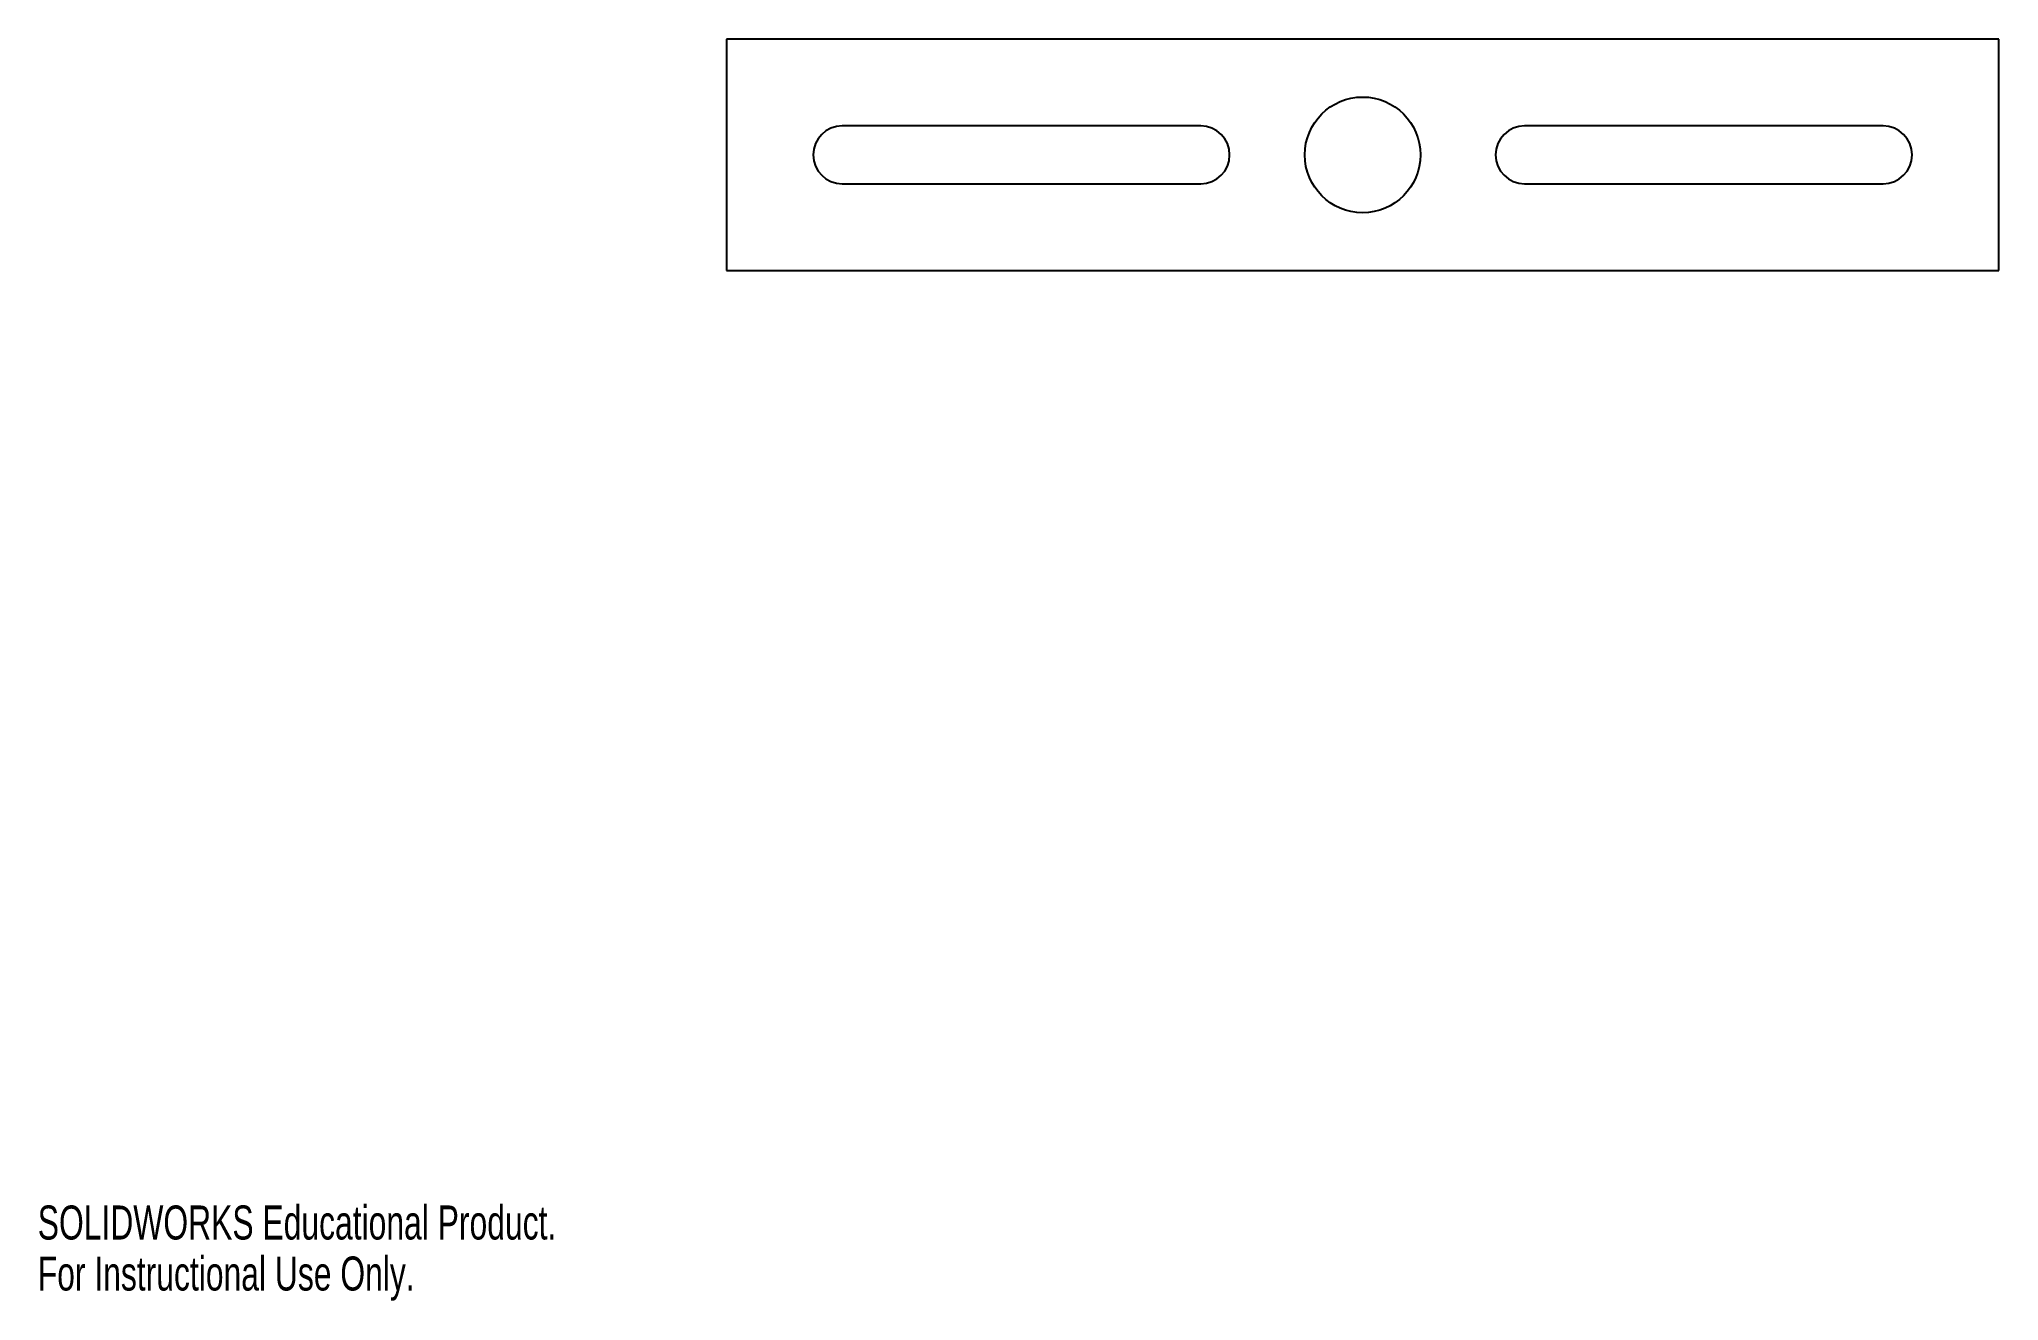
# Model space of a CAD drawing. Header units: inches. Extents: x 0.01 to 8.48, y 0 to 5.45.
import ezdxf

# ---------------------------------------------------------------- set-up
doc = ezdxf.new("R2010")
doc.units = ezdxf.units.IN
doc.header["$MEASUREMENT"] = 0
doc.styles.add('SLDTEXTSTYLE0', font='TXT', dxfattribs={"width": 0.7})

msp = doc.modelspace()

# ---------------------------------------------------------------- linework, layer by layer
at = {"color": 7, "linetype": 'Continuous', "lineweight": 25}
for p, q in [((8.4774, 5.4511), (2.9774, 5.4511)), ((2.9774, 5.4511), (2.9774, 4.4511)), ((8.4774, 4.4511), (8.4774, 5.4511)), ((5.0274, 5.0761), (3.4774, 5.0761)), ((7.9774, 5.0761), (6.4274, 5.0761)), ((3.4774, 4.8261), (5.0274, 4.8261)), ((6.4274, 4.8261), (7.9774, 4.8261)), ((2.9774, 4.4511), (8.4774, 4.4511))]:
    msp.add_line(p, q, dxfattribs=at)
msp.add_circle((5.7274, 4.9511), 0.25, dxfattribs=at)
for centre, start, end in [((3.4774, 4.9511), 90, 180), ((5.0274, 4.9511), 0, 90), ((6.4274, 4.9511), 90, 180), ((7.9774, 4.9511), 0, 90), ((3.4774, 4.9511), 180, 270), ((5.0274, 4.9511), 270, 0), ((6.4274, 4.9511), 180, 270), ((7.9774, 4.9511), 270, 0)]:
    msp.add_arc(centre, 0.125, start, end, dxfattribs=at)

# ---------------------------------------------------------------- texts
at = {"color": 7, "linetype": 'Continuous', "char_height": 0.14705, "attachment_point": 1, "style": 'SLDTEXTSTYLE0'}
for s, insert in [('SOLIDWORKS Educational Product.', (0, 0.4101)), ('For Instructional Use Only.', (0, 0.1896))]:
    msp.add_mtext(s, dxfattribs=dict(at, insert=insert))

doc.saveas('drawing.dxf')
